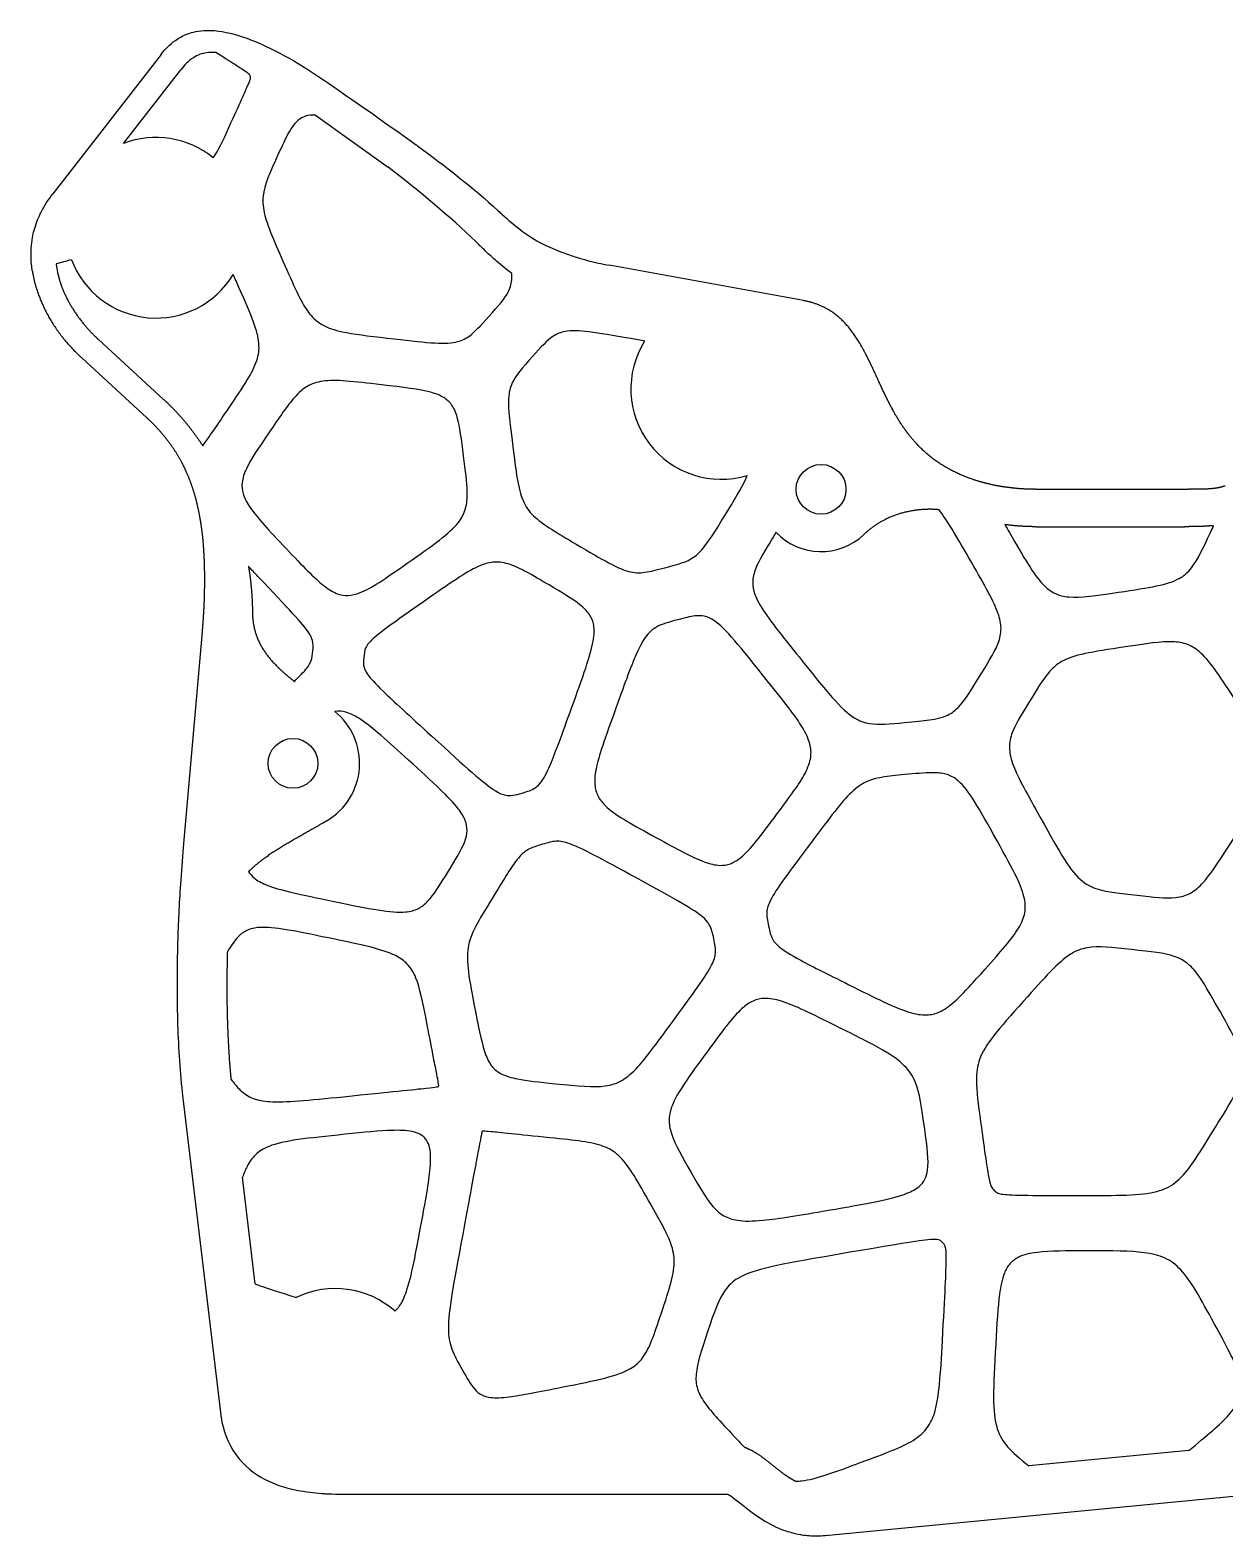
# Model space of a CAD drawing. Header units: millimetres. Extents: x -115 to 32, y -70 to 51.
# Drawn here: x -115.1 to -19.2, y -70 to 50.9 of the extents above; entities that cross this region are included whole.
import ezdxf

# ---------------------------------------------------------------- set-up
doc = ezdxf.new("R2010")
doc.units = ezdxf.units.MM
doc.layers.get('0').update_dxf_attribs({"linetype": 'CONTINUOUS'})

msp = doc.modelspace()

# ---------------------------------------------------------------- linework, layer by layer
for p, q in [((-104.59, 48.91), (-113.27, 37.73)), ((-107.62, 41.76), (-103.01, 47.69)), ((-92.19, 44.05), (-86.36, 39.86)), ((-114.93, 31.54), (-114.93, 31.56)), ((-53.01, 29.15), (-68.62, 31.99)), ((-104.41, 21.24), (-109.61, 26.02)), ((-110.96, 24.55), (-105.76, 19.77)), ((-22.4, 14), (-34.36, 14)), ((-34.36, 11), (-22.4, 11)), ((-101.32, 2.26), (-102.81, -14.75)), ((-102.79, -35.33), (-99.79, -60.33)), ((-97.03, -49.79), (-98.05, -41.23)), ((-22.08, -63.16), (-34.91, -64.39)), ((-51.27, -69.98), (-14.76, -66.48)), ((-90.07, -66.67), (-59.11, -66.67))]:
    msp.add_line(p, q)
for centre in [(-51.6, 14), (-94, -8)]:
    msp.add_circle(centre, 2)
for centre, radius, start, end in [((-105, 35), 7.25, 50.6689, 111.1426), ((-105, 35), 7.25, 200.7715, 328.8089), ((-59.62, 22.06), 7.25, 147.9484, 286.7903), ((-51.6, 14), 5, 223.7412, 313.464), ((-94, -8), 5.35, -59.4772, 51.2215), ((-90.61, -57.41), 7.25, 48.5178, 115.63)]:
    msp.add_arc(centre, radius, start, end)
for points, degree, knots in [([(-102, 50.7), (-101.44, 50.84), (-100.87, 50.87), (-99.49, 50.76), (-98.62, 50.54), (-95.72, 49.49), (-93.54, 48.23), (-91.93, 47.13)], 3, [0, 0, 0, 0, 0.1724139, 0.1724139, 0.4165655, 0.4165655, 0.9531404, 0.9531404, 0.9531404, 0.9531404]), ([(-104.59, 48.91), (-104.26, 49.34), (-103.89, 49.73), (-103.16, 50.24), (-102.87, 50.4), (-102.55, 50.53)], 3, [0, 0, 0, 0, 0.1615538, 0.1615538, 0.2652934, 0.2652934, 0.2652934, 0.2652934]), ([(-102, 48.65), (-102.2, 48.52), (-102.38, 48.38), (-102.72, 48.05), (-102.87, 47.87), (-103.01, 47.69)], 3, [0, 0, 0, 0, 0.070191, 0.070191, 0.1404002, 0.1404002, 0.1404002, 0.1404002]), ([(-100.2, 49.07), (-100.45, 49.09), (-100.7, 49.09), (-101.13, 49.02), (-101.32, 48.98), (-101.67, 48.84), (-101.84, 48.75), (-102, 48.65)], 3, [1.0740013, 1.0740013, 1.0740013, 1.0740013, 1.1897237, 1.1897237, 1.2779348, 1.2779348, 1.3659141, 1.3659141, 1.3659141, 1.3659141]), ([(-97.43, 47.16), (-97.43, 47.19), (-97.44, 47.22), (-97.48, 47.28), (-97.51, 47.32), (-97.72, 47.48), (-98.03, 47.7), (-99.07, 48.36), (-99.61, 48.7), (-100.2, 49.07)], 3, [0, 0, 0, 0, 0.00932431, 0.00932431, 0.01685216, 0.01685216, 0.03711357, 0.03711357, 0.0480001, 0.0480001, 0.0480001, 0.0480001]), ([(-99.14, 43.06), (-98.26, 45), (-97.82, 45.97), (-97.49, 46.74), (-97.44, 46.88), (-97.41, 47.02), (-97.41, 47.05), (-97.41, 47.11), (-97.42, 47.14), (-97.43, 47.16)], 3, [0, 0, 0, 0, 0.639608, 0.639608, 0.959606, 0.959606, 1.119691, 1.119691, 1.279795, 1.279795, 1.279795, 1.279795]), ([(-91.93, 47.13), (-90.06, 45.85), (-86.57, 43.45), (-84.08, 41.63), (-84.04, 41.61), (-84.01, 41.58)], 3, [0, 0, 0, 0, 0.6809479, 0.6809479, 0.6904835, 0.6904835, 0.6904835, 0.6904835]), ([(-92.19, 44.05), (-92.51, 44.06), (-92.77, 44.03), (-93.23, 43.88), (-93.42, 43.77), (-93.8, 43.46), (-93.97, 43.24), (-94.46, 42.49), (-94.76, 41.83), (-95.15, 40.98)], 3, [1.090477, 1.090477, 1.090477, 1.090477, 1.369153, 1.369153, 1.634201, 1.634201, 1.930049, 1.930049, 2.492551, 2.492551, 2.492551, 2.492551]), ([(-95.15, 40.98), (-95.87, 39.39), (-96.3, 38.45), (-96.45, 37.05), (-96.4, 36.56), (-96.01, 35.04), (-95.48, 33.85), (-94.65, 31.97)], 3, [0, 0, 0, 0, 0.525015, 0.525015, 0.810474, 0.810474, 1.278991, 1.278991, 1.278991, 1.278991]), ([(-76.42, 31.33), (-76.83, 31.62), (-77.22, 31.94), (-77.95, 32.58), (-78.25, 32.85), (-78.67, 33.25), (-78.8, 33.38), (-78.98, 33.55), (-79.12, 33.7), (-81.4, 35.9), (-83.74, 37.83), (-86.36, 39.86)], 3, [0.8012267, 0.8012267, 0.8012267, 0.8012267, 1.0380105, 1.0380105, 1.1976474, 1.1976474, 1.2755894, 1.2755894, 1.2973826, 1.2973826, 1.5126054, 1.5126054, 1.5126054, 1.5126054]), ([(-114.36, 35.95), (-114.32, 36.06), (-114.27, 36.16), (-113.95, 36.79), (-113.63, 37.27), (-113.27, 37.73)], 3, [0.3550521, 0.3550521, 0.3550521, 0.3550521, 0.3795625, 0.3795625, 0.5020165, 0.5020165, 0.5020165, 0.5020165]), ([(-114.93, 31.56), (-115.06, 32.41), (-115.11, 33.47), (-114.71, 35.09), (-114.56, 35.53), (-114.36, 35.95)], 3, [0.0028633, 0.0028633, 0.0028633, 0.0028633, 0.2566818, 0.2566818, 0.3550521, 0.3550521, 0.3550521, 0.3550521]), ([(-77.23, 36.09), (-76.77, 35.68), (-76.16, 35.16), (-74.91, 34.22), (-74.34, 33.87), (-73.74, 33.6)], 3, [0.036248, 0.036248, 0.036248, 0.036248, 0.1961436, 0.1961436, 0.368509, 0.368509, 0.368509, 0.368509]), ([(-72.24, 32.98), (-71.91, 32.86), (-71.57, 32.74), (-70.37, 32.36), (-69.51, 32.15), (-68.62, 31.99)], 3, [0.1624543, 0.1624543, 0.1624543, 0.1624543, 0.2697807, 0.2697807, 0.5394856, 0.5394856, 0.5394856, 0.5394856]), ([(-114.93, 31.54), (-114.86, 31.12), (-114.66, 30.16), (-114.14, 28.67), (-113.37, 27.24), (-112.33, 25.9), (-111.44, 24.99), (-110.96, 24.55)], 5, [0.4489839, 0.4489839, 0.4489839, 0.4489839, 0.4489839, 0.4489839, 0.6, 0.8, 1, 1, 1, 1, 1, 1]), ([(-94.65, 31.97), (-93.82, 30.08), (-93.29, 28.89), (-92.35, 27.7), (-92, 27.41), (-91.17, 26.95), (-90.68, 26.79), (-89.16, 26.46), (-88, 26.32), (-86.43, 26.14)], 3, [0, 0, 0, 0, 0.61847, 0.61847, 0.929936, 0.929936, 1.236091, 1.236091, 1.679623, 1.679623, 1.679623, 1.679623]), ([(-112.84, 31.15), (-112.78, 30.9), (-112.58, 30.23), (-112.13, 29.14), (-111.5, 28.09), (-110.71, 27.1), (-109.99, 26.37), (-109.61, 26.02)], 5, [-0.5136637, -0.5136637, -0.5136637, -0.5136637, -0.5136637, -0.5136637, -0.4, -0.2, 0, 0, 0, 0, 0, 0]), ([(-78.27, 27.88), (-77.48, 28.76), (-76.98, 29.32), (-76.53, 30.23), (-76.45, 30.57), (-76.42, 31.09), (-76.42, 31.2), (-76.42, 31.33)], 3, [0, 0, 0, 0, 0.355127, 0.355127, 0.5626958, 0.5626958, 0.6192106, 0.6192106, 0.6192106, 0.6192106]), ([(-99.15, 20.52), (-97.96, 22.29), (-97.23, 23.37), (-96.76, 24.8), (-96.7, 25.24), (-96.78, 26.23), (-96.93, 26.77), (-97.43, 28.16), (-97.83, 29.06), (-98.34, 30.21)], 3, [0, 0, 0, 0, 0.640343, 0.640343, 0.949415, 0.949415, 1.264479, 1.264479, 1.625005, 1.625005, 1.625005, 1.625005]), ([(-47.75, 24.34), (-47.97, 24.79), (-48.44, 25.7), (-49.23, 27), (-50.2, 28.06), (-51.45, 28.76), (-52.47, 29.05), (-53.01, 29.15)], 5, [-0.2913407, -0.2913407, -0.2913407, -0.2913407, -0.2913407, -0.2913407, -0.2, -0.1, 0, 0, 0, 0, 0, 0]), ([(-86.43, 26.14), (-83.44, 25.79), (-81.95, 25.61), (-80.53, 25.91), (-80.2, 26.06), (-79.4, 26.62), (-78.94, 27.14), (-78.27, 27.88)], 3, [0, 0, 0, 0, 0.900557, 0.900557, 1.256733, 1.256733, 1.800521, 1.800521, 1.800521, 1.800521]), ([(-66.89, 26.1), (-69.74, 26.6), (-71.16, 26.85), (-72.51, 26.61), (-72.81, 26.48), (-73.61, 25.96), (-74.08, 25.43), (-74.77, 24.66)], 3, [0, 0, 0, 0, 0.86781, 0.86781, 1.187164, 1.187164, 1.735188, 1.735188, 1.735188, 1.735188]), ([(-74.77, 24.66), (-75.6, 23.74), (-76.11, 23.17), (-76.57, 22.17), (-76.66, 21.79), (-76.74, 20.43), (-76.58, 19.23), (-76.32, 17.21)], 3, [0, 0, 0, 0, 0.3708064, 0.3708064, 0.5879072, 0.5879072, 0.9843302, 0.9843302, 0.9843302, 0.9843302]), ([(-44.75, 18.66), (-44.84, 18.77), (-45.23, 19.31), (-45.87, 20.34), (-46.45, 21.51), (-46.99, 22.72), (-47.47, 23.77), (-47.73, 24.3), (-47.75, 24.34)], 5, [-0.5270726, -0.5270726, -0.5270726, -0.5270726, -0.5270726, -0.5270726, -0.5, -0.4, -0.3, -0.2913407, -0.2913407, -0.2913407, -0.2913407, -0.2913407, -0.2913407]), ([(-86.9, 22.4), (-89.17, 22.66), (-90.58, 22.83), (-92.09, 22.61), (-92.49, 22.48), (-93.22, 22.05), (-93.54, 21.76), (-94.46, 20.73), (-95.08, 19.81), (-95.94, 18.54)], 3, [0, 0, 0, 0, 0.685412, 0.685412, 0.99988, 0.99988, 1.294833, 1.294833, 1.794158, 1.794158, 1.794158, 1.794158]), ([(-80.3, 16.69), (-80.47, 18.04), (-80.6, 19.03), (-80.93, 20.18), (-81.07, 20.52), (-81.44, 21.03), (-81.65, 21.22), (-82.18, 21.54), (-82.52, 21.68), (-83.84, 22.03), (-85.1, 22.18), (-86.9, 22.4)], 3, [0, 0, 0, 0, 0.41021, 0.41021, 0.641707, 0.641707, 0.845757, 0.845757, 1.072586, 1.072586, 1.552396, 1.552396, 1.552396, 1.552396]), ([(-104.41, 21.24), (-103.76, 20.65), (-103.07, 19.94), (-102.44, 19.19), (-101.85, 18.41), (-101.32, 17.61), (-101.25, 17.5)], 5, [0, 0, 0, 0, 0, 0, 0.2, 0.2294064, 0.2294064, 0.2294064, 0.2294064, 0.2294064, 0.2294064]), ([(-105.76, 19.77), (-105.13, 19.19), (-104.45, 18.47), (-103.86, 17.72), (-103.36, 16.95), (-102.94, 16.16), (-102.86, 16.01)], 5, [0, 0, 0, 0, 0, 0, 0.2, 0.2450399, 0.2450399, 0.2450399, 0.2450399, 0.2450399, 0.2450399]), ([(-95.94, 18.54), (-96.76, 17.33), (-97.36, 16.44), (-97.92, 15.28), (-98.04, 14.91), (-98.12, 14.24), (-98.09, 13.95), (-97.91, 13.34), (-97.75, 13.01), (-96.95, 11.79), (-95.97, 10.75), (-94.52, 9.21)], 3, [0, 0, 0, 0, 0.437939, 0.437939, 0.686763, 0.686763, 0.899854, 0.899854, 1.127883, 1.127883, 1.673406, 1.673406, 1.673406, 1.673406]), ([(-38.6, 14.55), (-38.73, 14.58), (-39.34, 14.76), (-40.41, 15.13), (-41.77, 15.77), (-42.99, 16.65), (-43.97, 17.65), (-44.53, 18.35), (-44.75, 18.66)], 5, [-0.8272273, -0.8272273, -0.8272273, -0.8272273, -0.8272273, -0.8272273, -0.8, -0.7, -0.6, -0.5270726, -0.5270726, -0.5270726, -0.5270726, -0.5270726, -0.5270726]), ([(-76.32, 17.21), (-76.05, 15.06), (-75.89, 13.83), (-75.23, 12.47), (-74.94, 12.1), (-73.85, 11.13), (-72.84, 10.53), (-71.26, 9.6)], 3, [0, 0, 0, 0, 0.651887, 0.651887, 0.975244, 0.975244, 1.517043, 1.517043, 1.517043, 1.517043]), ([(-102.86, 16.01), (-102.61, 15.51), (-102.21, 14.62), (-101.91, 13.7), (-101.67, 12.76), (-101.5, 11.81), (-101.43, 11.39)], 5, [0.2450399, 0.2450399, 0.2450399, 0.2450399, 0.2450399, 0.2450399, 0.4, 0.5168525, 0.5168525, 0.5168525, 0.5168525, 0.5168525, 0.5168525]), ([(-84.83, 8.06), (-82.68, 9.57), (-81.43, 10.45), (-80.45, 11.68), (-80.26, 12.05), (-80.04, 12.85), (-80, 13.29), (-80.02, 14.56), (-80.14, 15.48), (-80.3, 16.69)], 3, [0, 0, 0, 0, 0.787233, 0.787233, 1.115722, 1.115722, 1.434768, 1.434768, 1.890159, 1.890159, 1.890159, 1.890159]), ([(-34.36, 14), (-34.85, 14), (-35.7, 14.03), (-36.55, 14.12), (-37.41, 14.25), (-38.25, 14.45), (-38.6, 14.55)], 5, [-1, -1, -1, -1, -1, -1, -0.9, -0.8272273, -0.8272273, -0.8272273, -0.8272273, -0.8272273, -0.8272273]), ([(-19.18, 14.27), (-19.28, 14.23), (-19.6, 14.13), (-20.17, 14.03), (-20.81, 14), (-21.51, 14), (-22.1, 14), (-22.4, 14)], 5, [0.7478192, 0.7478192, 0.7478192, 0.7478192, 0.7478192, 0.7478192, 0.8, 0.9, 1, 1, 1, 1, 1, 1]), ([(-64.15, 7.7), (-63.04, 7.99), (-62.39, 8.17), (-61.52, 8.76), (-61.24, 9.04), (-60.45, 10.06), (-59.91, 10.95), (-59.07, 12.32)], 3, [0, 0, 0, 0, 0.3436806, 0.3436806, 0.5419118, 0.5419118, 0.8340142, 0.8340142, 0.8340142, 0.8340142]), ([(-42.13, 12.36), (-42.43, 12.39), (-43.07, 12.42), (-44.03, 12.36), (-45.3, 12.12), (-46.5, 11.63), (-47.36, 11.08), (-47.9, 10.62), (-48.16, 10.38)], 5, [-0.7790496, -0.7790496, -0.7790496, -0.7790496, -0.7790496, -0.7790496, -0.6, -0.4, -0.2, 0, 0, 0, 0, 0, 0]), ([(-101.43, 11.39), (-101.38, 11.1), (-101.24, 10.09), (-101.13, 8.73), (-101.09, 7.34), (-101.11, 5.92), (-101.15, 4.79), (-101.17, 4.44)], 5, [0.5168525, 0.5168525, 0.5168525, 0.5168525, 0.5168525, 0.5168525, 0.6, 0.8, 0.8901465, 0.8901465, 0.8901465, 0.8901465, 0.8901465, 0.8901465]), ([(-20.08, 11.08), (-20.26, 11.07), (-20.74, 11.03), (-21.22, 11.01), (-21.68, 11.01), (-22.13, 11), (-22.4, 11)], 5, [0.8382641, 0.8382641, 0.8382641, 0.8382641, 0.8382641, 0.8382641, 0.9, 1, 1, 1, 1, 1, 1]), ([(-55.5, 10.08), (-56.11, 9.08), (-56.57, 8.33), (-56.99, 7.27), (-57.08, 6.91), (-57.09, 6.22), (-57.03, 5.9), (-56.74, 5.11), (-56.46, 4.61), (-55.44, 3.13), (-54.57, 2.03), (-53.37, 0.54)], 3, [0, 0, 0, 0, 0.354263, 0.354263, 0.573359, 0.573359, 0.763521, 0.763521, 1.015625, 1.015625, 1.384348, 1.384348, 1.384348, 1.384348]), ([(-36.48, 10.53), (-35.3, 8.49), (-34.55, 7.19), (-33.48, 6.05), (-33.15, 5.8), (-32.46, 5.48), (-32.11, 5.4), (-30.77, 5.27), (-29.55, 5.46), (-27.71, 5.74)], 3, [0, 0, 0, 0, 0.706654, 0.706654, 1.022844, 1.022844, 1.303168, 1.303168, 1.962129, 1.962129, 1.962129, 1.962129]), ([(-27.71, 5.74), (-25.14, 6.13), (-23.77, 6.33), (-22.45, 7.06), (-22.14, 7.33), (-21.38, 8.31), (-20.96, 9.19), (-20.34, 10.53)], 3, [0, 0, 0, 0, 0.778407, 0.778407, 1.114391, 1.114391, 1.698673, 1.698673, 1.698673, 1.698673]), ([(-94.52, 9.21), (-93.23, 7.86), (-92.31, 6.89), (-91.14, 5.96), (-90.79, 5.75), (-90.16, 5.52), (-89.87, 5.47), (-89.28, 5.5), (-88.97, 5.57), (-87.71, 6.05), (-86.56, 6.85), (-84.83, 8.06)], 3, [0, 0, 0, 0, 0.560304, 0.560304, 0.845302, 0.845302, 1.074803, 1.074803, 1.301961, 1.301961, 1.958084, 1.958084, 1.958084, 1.958084]), ([(-71.26, 9.6), (-69.05, 8.3), (-67.94, 7.65), (-66.6, 7.29), (-66.21, 7.27), (-65.3, 7.4), (-64.81, 7.53), (-64.15, 7.7)], 3, [0, 0, 0, 0, 0.770019, 0.770019, 1.160911, 1.160911, 1.531216, 1.531216, 1.531216, 1.531216]), ([(-38.7, -0.74), (-38.04, 0.34), (-37.57, 1.1), (-37.19, 2.19), (-37.13, 2.57), (-37.18, 3.36), (-37.28, 3.76), (-37.84, 5.22), (-38.58, 6.51), (-39.74, 8.51)], 3, [0, 0, 0, 0, 0.381668, 0.381668, 0.608198, 0.608198, 0.819929, 0.819929, 1.270721, 1.270721, 1.270721, 1.270721]), ([(-97.57, 7.82), (-97.52, 7.49), (-97.41, 6.77), (-97.33, 6.03), (-97.28, 5.3), (-97.26, 4.56), (-97.25, 4.15)], 5, [0.7224715, 0.7224715, 0.7224715, 0.7224715, 0.7224715, 0.7224715, 0.8, 0.8953787, 0.8953787, 0.8953787, 0.8953787, 0.8953787, 0.8953787]), ([(-73.44, 6.32), (-74.81, 7.13), (-75.76, 7.69), (-77.01, 8.11), (-77.41, 8.18), (-78.18, 8.14), (-78.55, 8.04), (-79.93, 7.48), (-81.14, 6.63), (-83.04, 5.31)], 3, [0, 0, 0, 0, 0.478373, 0.478373, 0.739505, 0.739505, 0.969516, 0.969516, 1.527099, 1.527099, 1.527099, 1.527099]), ([(-92.4, 1.02), (-92.38, 1.36), (-92.36, 1.6), (-92.49, 2.05), (-92.58, 2.25), (-93.23, 3.22), (-94.35, 4.4), (-96.81, 7.01)], 3, [0, 0, 0, 0, 0.1012425, 0.1012425, 0.1663382, 0.1663382, 0.3665029, 0.3665029, 0.3665029, 0.3665029]), ([(-71.46, -3.08), (-70.59, -0.65), (-70.02, 0.91), (-69.8, 2.48), (-69.8, 2.86), (-69.94, 3.48), (-70.05, 3.74), (-70.4, 4.24), (-70.65, 4.49), (-71.54, 5.2), (-72.36, 5.68), (-73.44, 6.32)], 3, [0, 0, 0, 0, 0.775833, 0.775833, 1.085593, 1.085593, 1.353568, 1.353568, 1.641194, 1.641194, 2.173218, 2.173218, 2.173218, 2.173218]), ([(-83.04, 5.31), (-85.63, 3.5), (-86.92, 2.59), (-87.88, 1.71), (-88.05, 1.5), (-88.27, 1.04), (-88.29, 0.8), (-88.32, 0.47)], 3, [0, 0, 0, 0, 0.947363, 0.947363, 1.3799, 1.3799, 1.894749, 1.894749, 1.894749, 1.894749]), ([(-97.25, 4.15), (-97.25, 3.67), (-97.16, 2.77), (-96.78, 1.57), (-96.05, 0.5), (-95.09, -0.43), (-94.38, -1.03), (-93.97, -1.36), (-93.89, -1.42)], 5, [-1, -1, -1, -1, -1, -1, -0.8, -0.6, -0.4, -0.3539035, -0.3539035, -0.3539035, -0.3539035, -0.3539035, -0.3539035]), ([(-55.89, -1.4), (-58.14, 1.42), (-59.27, 2.83), (-60.45, 3.64), (-60.71, 3.75), (-61.21, 3.86), (-61.46, 3.86), (-62.11, 3.79), (-62.54, 3.67), (-63.09, 3.53)], 3, [0, 0, 0, 0, 1.082543, 1.082543, 1.420917, 1.420917, 1.727415, 1.727415, 2.171583, 2.171583, 2.171583, 2.171583]), ([(-63.09, 3.53), (-63.83, 3.33), (-64.37, 3.19), (-65.11, 2.78), (-65.37, 2.56), (-65.9, 1.88), (-66.16, 1.39), (-66.9, -0.29), (-67.43, -1.78), (-68.22, -3.97)], 3, [0, 0, 0, 0, 0.2315967, 0.2315967, 0.3876794, 0.3876794, 0.5717978, 0.5717978, 0.8635163, 0.8635163, 0.8635163, 0.8635163]), ([(-27.18, 1.35), (-29.94, 0.93), (-31.32, 0.73), (-32.7, -0.07), (-33.04, -0.37), (-33.83, -1.33), (-34.28, -2.07), (-34.92, -3.11)], 3, [0, 0, 0, 0, 0.837534, 0.837534, 1.197177, 1.197177, 1.679822, 1.679822, 1.679822, 1.679822]), ([(-18.25, -3.04), (-19.51, -1.11), (-20.3, 0.11), (-21.43, 1.16), (-21.79, 1.39), (-22.54, 1.68), (-22.93, 1.74), (-24.29, 1.79), (-25.47, 1.61), (-27.18, 1.35)], 3, [0, 0, 0, 0, 0.691569, 0.691569, 1.004844, 1.004844, 1.28978, 1.28978, 1.875484, 1.875484, 1.875484, 1.875484]), ([(-93.89, -1.42), (-93.53, -1.07), (-93.26, -0.79), (-92.77, -0.23), (-92.62, 0.02), (-92.45, 0.49), (-92.43, 0.72), (-92.4, 1.02)], 3, [0.604504, 0.604504, 0.604504, 0.604504, 0.923854, 0.923854, 1.385804, 1.385804, 1.84778, 1.84778, 1.84778, 1.84778]), ([(-88.32, 0.47), (-88.34, 0.17), (-88.36, -0.06), (-88.24, -0.47), (-88.16, -0.63), (-87.79, -1.16), (-87.41, -1.58), (-85.94, -3), (-84.7, -4.13), (-82.85, -5.82)], 3, [0, 0, 0, 0, 0.0916432, 0.0916432, 0.1484124, 0.1484124, 0.2441696, 0.2441696, 0.3657845, 0.3657845, 0.3657845, 0.3657845]), ([(-53.37, 0.54), (-51.12, -2.27), (-49.99, -3.68), (-48.53, -4.59), (-48.13, -4.73), (-46.97, -4.92), (-46.12, -4.84), (-44.89, -4.73)], 3, [0, 0, 0, 0, 1.082542, 1.082542, 1.49458, 1.49458, 2.164345, 2.164345, 2.164345, 2.164345]), ([(-44.89, -4.73), (-43.25, -4.58), (-42.29, -4.49), (-41.2, -4.03), (-40.9, -3.82), (-40.06, -2.96), (-39.54, -2.11), (-38.7, -0.74)], 3, [0, 0, 0, 0, 0.492496, 0.492496, 0.745513, 0.745513, 1.198009, 1.198009, 1.198009, 1.198009]), ([(-55.17, -12.11), (-54.11, -10.69), (-53.34, -9.66), (-52.64, -8.33), (-52.49, -7.91), (-52.38, -7.13), (-52.41, -6.78), (-52.61, -6.03), (-52.8, -5.61), (-53.66, -4.18), (-54.58, -3.02), (-55.89, -1.4)], 3, [0, 0, 0, 0, 0.531209, 0.531209, 0.823644, 0.823644, 1.081343, 1.081343, 1.373427, 1.373427, 1.952128, 1.952128, 1.952128, 1.952128]), ([(-75.6, -10.38), (-75.16, -10.25), (-74.84, -10.15), (-74.37, -9.84), (-74.2, -9.67), (-73.78, -9.08), (-73.54, -8.59), (-72.83, -6.87), (-72.28, -5.36), (-71.46, -3.08)], 3, [0, 0, 0, 0, 0.1367543, 0.1367543, 0.2270821, 0.2270821, 0.3553599, 0.3553599, 0.5448644, 0.5448644, 0.5448644, 0.5448644]), ([(-34.92, -3.11), (-35.59, -4.21), (-36.06, -4.97), (-36.44, -6.08), (-36.5, -6.46), (-36.44, -7.27), (-36.34, -7.69), (-35.77, -9.18), (-35.05, -10.46), (-33.96, -12.42)], 3, [0, 0, 0, 0, 0.38746, 0.38746, 0.617215, 0.617215, 0.835511, 0.835511, 1.271338, 1.271338, 1.271338, 1.271338]), ([(-84.72, -7.74), (-86.43, -6.19), (-87.61, -5.11), (-88.99, -4.19), (-89.38, -4), (-90.03, -3.82), (-90.31, -3.79), (-90.62, -3.83), (-90.63, -3.83), (-90.65, -3.83)], 3, [0, 0, 0, 0, 0.690991, 0.690991, 1.005736, 1.005736, 1.252273, 1.252273, 1.26499, 1.26499, 1.26499, 1.26499]), ([(-68.22, -3.97), (-68.94, -5.97), (-69.45, -7.38), (-69.77, -8.99), (-69.8, -9.44), (-69.7, -10.16), (-69.61, -10.45), (-69.28, -11.02), (-69.05, -11.28), (-67.98, -12.24), (-66.7, -12.94), (-64.81, -13.98)], 3, [0, 0, 0, 0, 0.636107, 0.636107, 0.950651, 0.950651, 1.205661, 1.205661, 1.461593, 1.461593, 2.163655, 2.163655, 2.163655, 2.163655]), ([(-82.85, -5.82), (-80.07, -8.35), (-78.68, -9.62), (-77.43, -10.4), (-77.17, -10.51), (-76.72, -10.6), (-76.53, -10.6), (-76.11, -10.53), (-75.88, -10.46), (-75.6, -10.38)], 3, [0, 0, 0, 0, 1.129209, 1.129209, 1.546237, 1.546237, 1.879943, 1.879943, 2.247084, 2.247084, 2.247084, 2.247084]), ([(-81.52, -16.65), (-80.93, -15.69), (-80.48, -14.97), (-80.1, -14), (-80.03, -13.69), (-80.02, -13.11), (-80.07, -12.85), (-80.28, -12.3), (-80.47, -11.99), (-81.46, -10.71), (-82.73, -9.55), (-84.72, -7.74)], 3, [0, 0, 0, 0, 0.338332, 0.338332, 0.525992, 0.525992, 0.694632, 0.694632, 0.893492, 0.893492, 1.420693, 1.420693, 1.420693, 1.420693]), ([(-44.61, -8.88), (-46.12, -9.02), (-47.06, -9.1), (-48.31, -9.63), (-48.72, -9.91), (-49.96, -11.09), (-50.87, -12.31), (-52.37, -14.32)], 3, [0, 0, 0, 0, 0.455345, 0.455345, 0.72146, 0.72146, 1.196269, 1.196269, 1.196269, 1.196269]), ([(-37.47, -14.21), (-38.96, -11.54), (-39.75, -10.12), (-40.86, -9.17), (-41.14, -9.01), (-41.77, -8.8), (-42.11, -8.76), (-43.07, -8.74), (-43.75, -8.8), (-44.61, -8.88)], 3, [0, 0, 0, 0, 0.91691, 0.91691, 1.224169, 1.224169, 1.526045, 1.526045, 1.948718, 1.948718, 1.948718, 1.948718]), ([(-91.28, -12.61), (-91.67, -12.84), (-92.47, -13.3), (-93.7, -13.99), (-95.06, -14.76), (-96.33, -15.6), (-97.11, -16.25), (-97.5, -16.63), (-97.57, -16.7)], 5, [0, 0, 0, 0, 0, 0, 0.2, 0.4, 0.6, 0.644849, 0.644849, 0.644849, 0.644849, 0.644849, 0.644849]), ([(-64.81, -13.98), (-63.14, -14.89), (-61.94, -15.55), (-60.52, -16.07), (-60.11, -16.17), (-59.44, -16.2), (-59.16, -16.16), (-58.6, -15.95), (-58.33, -15.79), (-57.28, -14.94), (-56.44, -13.81), (-55.17, -12.11)], 3, [0, 0, 0, 0, 0.572995, 0.572995, 0.861911, 0.861911, 1.093528, 1.093528, 1.320831, 1.320831, 1.986708, 1.986708, 1.986708, 1.986708]), ([(-33.96, -12.42), (-32.38, -15.26), (-31.59, -16.68), (-30.24, -17.76), (-29.84, -17.96), (-28.59, -18.34), (-27.62, -18.44), (-26.23, -18.59)], 3, [0, 0, 0, 0, 0.976628, 0.976628, 1.358566, 1.358566, 1.954624, 1.954624, 1.954624, 1.954624]), ([(-73.97, -14.5), (-74.6, -14.69), (-74.99, -14.81), (-75.6, -15.25), (-75.83, -15.49), (-76.54, -16.44), (-77.1, -17.36), (-78.01, -18.85)], 3, [0, 0, 0, 0, 0.1968974, 0.1968974, 0.3230592, 0.3230592, 0.5279938, 0.5279938, 0.5279938, 0.5279938]), ([(-66.42, -17.2), (-69.35, -15.6), (-70.82, -14.8), (-72.22, -14.3), (-72.55, -14.24), (-73.21, -14.27), (-73.54, -14.37), (-73.97, -14.5)], 3, [0, 0, 0, 0, 1.001884, 1.001884, 1.488887, 1.488887, 2.004013, 2.004013, 2.004013, 2.004013]), ([(-52.37, -14.32), (-54.27, -16.86), (-55.22, -18.13), (-55.84, -19.35), (-55.93, -19.65), (-55.98, -20.28), (-55.91, -20.61), (-55.81, -21.07)], 3, [0, 0, 0, 0, 0.950371, 0.950371, 1.37772, 1.37772, 1.900863, 1.900863, 1.900863, 1.900863]), ([(-38.43, -24.53), (-37.15, -23.08), (-36.26, -22.09), (-35.48, -20.79), (-35.32, -20.39), (-35.18, -19.62), (-35.19, -19.27), (-35.37, -18.37), (-35.58, -17.82), (-36.27, -16.37), (-36.8, -15.42), (-37.47, -14.21)], 3, [0, 0, 0, 0, 0.579894, 0.579894, 0.878994, 0.878994, 1.137181, 1.137181, 1.471721, 1.471721, 1.873654, 1.873654, 1.873654, 1.873654]), ([(-26.23, -18.59), (-24.87, -18.74), (-23.91, -18.84), (-22.7, -18.73), (-22.33, -18.62), (-21.66, -18.27), (-21.36, -18.03), (-20.32, -16.94), (-19.52, -15.68), (-18.26, -13.68)], 3, [0, 0, 0, 0, 0.413291, 0.413291, 0.651023, 0.651023, 0.864824, 0.864824, 1.369182, 1.369182, 1.369182, 1.369182]), ([(-97.57, -16.7), (-97.44, -16.88), (-97.3, -17.05), (-96.87, -17.41), (-96.55, -17.59), (-95.1, -18.18), (-93.46, -18.52), (-90.7, -19.09)], 3, [0.342816, 0.342816, 0.342816, 0.342816, 0.4537233, 0.4537233, 0.6141607, 0.6141607, 1.0218426, 1.0218426, 1.0218426, 1.0218426]), ([(-90.7, -19.09), (-87.78, -19.69), (-86.11, -20.03), (-84.57, -19.89), (-84.23, -19.8), (-83.65, -19.5), (-83.4, -19.3), (-82.66, -18.52), (-82.18, -17.74), (-81.52, -16.65)], 3, [0, 0, 0, 0, 0.893324, 0.893324, 1.210171, 1.210171, 1.499342, 1.499342, 2.100462, 2.100462, 2.100462, 2.100462]), ([(-60.21, -22.08), (-60.31, -21.61), (-60.39, -21.27), (-60.69, -20.75), (-60.86, -20.55), (-61.85, -19.71), (-63.31, -18.91), (-66.42, -17.2)], 3, [0, 0, 0, 0, 0.145482, 0.145482, 0.2399957, 0.2399957, 0.5110019, 0.5110019, 0.5110019, 0.5110019]), ([(-78.01, -18.85), (-79.17, -20.73), (-79.76, -21.7), (-80.03, -23.37), (-80.01, -23.97), (-79.81, -25.56), (-79.61, -26.57), (-79.35, -27.93)], 3, [0, 0, 0, 0, 0.662991, 0.662991, 1.002754, 1.002754, 1.356048, 1.356048, 1.356048, 1.356048]), ([(-91.14, -22.02), (-93.9, -21.45), (-95.54, -21.11), (-97.07, -21.2), (-97.4, -21.28), (-97.96, -21.54), (-98.19, -21.71), (-98.68, -22.21), (-98.94, -22.59), (-99.24, -23.1), (-99.26, -23.13), (-99.27, -23.16)], 3, [0, 0, 0, 0, 0.845307, 0.845307, 1.15143, 1.15143, 1.428834, 1.428834, 1.811097, 1.811097, 1.835078, 1.835078, 1.835078, 1.835078]), ([(-55.81, -21.07), (-55.72, -21.52), (-55.65, -21.84), (-55.36, -22.34), (-55.2, -22.52), (-54.61, -23.02), (-54.07, -23.36), (-52.28, -24.32), (-50.93, -24.99), (-49.01, -25.95)], 3, [0, 0, 0, 0, 0.1369188, 0.1369188, 0.2259798, 0.2259798, 0.3588531, 0.3588531, 0.5105237, 0.5105237, 0.5105237, 0.5105237]), ([(-103.26, -22.39), (-103.32, -24.45), (-103.33, -26.52), (-103.27, -28.62), (-103.22, -30.54), (-103.1, -32.48), (-102.89, -34.42)], 3, [0.3746995, 0.3746995, 0.3746995, 0.3746995, 0.6780127, 0.6780127, 0.6780127, 0.9565946, 0.9565946, 0.9565946, 0.9565946]), ([(-83.29, -28.66), (-83.59, -27.13), (-83.81, -26.04), (-84.31, -24.78), (-84.53, -24.42), (-85.08, -23.85), (-85.39, -23.63), (-86.82, -22.91), (-88.45, -22.58), (-91.14, -22.02)], 3, [0, 0, 0, 0, 0.469314, 0.469314, 0.73613, 0.73613, 0.971847, 0.971847, 1.616338, 1.616338, 1.616338, 1.616338]), ([(-63.72, -29.01), (-61.79, -26.38), (-60.82, -25.07), (-60.19, -23.81), (-60.1, -23.5), (-60.05, -22.87), (-60.12, -22.54), (-60.21, -22.08)], 3, [0, 0, 0, 0, 0.977791, 0.977791, 1.423557, 1.423557, 1.955798, 1.955798, 1.955798, 1.955798]), ([(-26.65, -22.95), (-28.29, -22.77), (-29.34, -22.66), (-30.7, -22.88), (-31.13, -23.05), (-32.08, -23.65), (-32.6, -24.12), (-33.79, -25.35), (-34.48, -26.12), (-35.34, -27.09)], 3, [0, 0, 0, 0, 0.49413, 0.49413, 0.775185, 0.775185, 1.097718, 1.097718, 1.404944, 1.404944, 1.404944, 1.404944]), ([(-19.54, -27.96), (-20.68, -25.94), (-21.31, -24.82), (-22.41, -23.86), (-22.79, -23.65), (-24.03, -23.23), (-25.07, -23.12), (-26.65, -22.95)], 3, [0, 0, 0, 0, 0.694611, 0.694611, 1.014925, 1.014925, 1.557178, 1.557178, 1.557178, 1.557178]), ([(-99.27, -23.16), (-99.29, -23.92), (-99.32, -25.47), (-99.32, -27.51), (-99.26, -29.55), (-99.14, -31.59), (-99.03, -32.86), (-98.98, -33.35)], 5, [0.4077404, 0.4077404, 0.4077404, 0.4077404, 0.4077404, 0.4077404, 0.6, 0.8, 0.923537, 0.923537, 0.923537, 0.923537, 0.923537, 0.923537]), ([(-49.01, -25.95), (-46.87, -27.01), (-45.44, -27.73), (-43.82, -28.17), (-43.38, -28.22), (-42.61, -28.16), (-42.28, -28.05), (-41.58, -27.69), (-41.19, -27.4), (-40.12, -26.42), (-39.39, -25.59), (-38.43, -24.53)], 3, [0, 0, 0, 0, 0.718679, 0.718679, 1.049114, 1.049114, 1.339874, 1.339874, 1.688171, 1.688171, 2.213649, 2.213649, 2.213649, 2.213649]), ([(-50.42, -29.07), (-52.36, -28.1), (-53.72, -27.43), (-55.28, -26.94), (-55.72, -26.86), (-56.45, -26.88), (-56.76, -26.95), (-57.36, -27.22), (-57.65, -27.42), (-58.71, -28.37), (-59.53, -29.49), (-60.72, -31.12)], 3, [0, 0, 0, 0, 0.650132, 0.650132, 0.966014, 0.966014, 1.225504, 1.225504, 1.486407, 1.486407, 2.138238, 2.138238, 2.138238, 2.138238]), ([(-35.34, -27.09), (-37.41, -29.4), (-38.44, -30.56), (-39.06, -32.3), (-39.13, -32.82), (-39.12, -34.3), (-38.98, -35.34), (-38.79, -36.79)], 3, [0, 0, 0, 0, 0.930513, 0.930513, 1.331243, 1.331243, 1.870846, 1.870846, 1.870846, 1.870846]), ([(-82.31, -33.94), (-82.31, -33.94), (-82.31, -33.93), (-82.3, -33.92), (-82.3, -33.92), (-82.3, -33.9), (-82.3, -33.88), (-82.31, -33.73), (-82.36, -33.44), (-82.66, -31.92), (-82.9, -30.68), (-83.29, -28.66)], 3, [0, 0, 0, 0, 0.00142001, 0.00142001, 0.0024448, 0.0024448, 0.00450403, 0.00450403, 0.01355702, 0.01355702, 0.02267765, 0.02267765, 0.02267765, 0.02267765]), ([(-79.35, -27.93), (-79.03, -29.54), (-78.81, -30.66), (-78.35, -31.85), (-78.17, -32.17), (-77.74, -32.64), (-77.5, -32.81), (-76.89, -33.11), (-76.48, -33.23), (-75.21, -33.48), (-74.23, -33.58), (-72.95, -33.72)], 3, [0, 0, 0, 0, 0.493016, 0.493016, 0.744347, 0.744347, 0.96758, 0.96758, 1.245709, 1.245709, 1.659291, 1.659291, 1.659291, 1.659291]), ([(-72.95, -33.72), (-71.09, -33.91), (-69.88, -34.03), (-68.41, -33.82), (-67.97, -33.68), (-67.15, -33.18), (-66.75, -32.84), (-65.63, -31.62), (-64.83, -30.53), (-63.72, -29.01)], 3, [0, 0, 0, 0, 0.559627, 0.559627, 0.859411, 0.859411, 1.150361, 1.150361, 1.618705, 1.618705, 1.618705, 1.618705]), ([(-20.16, -37.58), (-18.88, -35.52), (-18.12, -34.29), (-17.71, -32.81), (-17.67, -32.39), (-17.78, -31.54), (-17.92, -31.1), (-18.45, -29.89), (-18.92, -29.06), (-19.54, -27.96)], 3, [0, 0, 0, 0, 0.727582, 0.727582, 1.048366, 1.048366, 1.362265, 1.362265, 1.799314, 1.799314, 1.799314, 1.799314]), ([(-43.28, -37.35), (-43.52, -35.61), (-43.68, -34.46), (-44.25, -33.07), (-44.53, -32.66), (-45.33, -31.85), (-45.89, -31.46), (-47.57, -30.48), (-48.79, -29.88), (-50.42, -29.07)], 3, [0, 0, 0, 0, 0.527879, 0.527879, 0.832665, 0.832665, 1.162471, 1.162471, 1.562397, 1.562397, 1.562397, 1.562397]), ([(-60.72, -31.12), (-62.25, -33.2), (-63.17, -34.46), (-63.73, -35.92), (-63.81, -36.32), (-63.79, -37.09), (-63.71, -37.46), (-63.28, -38.65), (-62.76, -39.57), (-62.02, -40.85)], 3, [0, 0, 0, 0, 0.774605, 0.774605, 1.095693, 1.095693, 1.391499, 1.391499, 1.959422, 1.959422, 1.959422, 1.959422]), ([(-98.98, -33.35), (-98.72, -33.7), (-98.48, -33.99), (-97.92, -34.52), (-97.59, -34.75), (-96.82, -35.04), (-96.39, -35.12), (-94.62, -35.24), (-92.83, -35.05), (-89.94, -34.76)], 3, [0.174072, 0.174072, 0.174072, 0.174072, 0.346283, 0.346283, 0.559399, 0.559399, 0.757168, 0.757168, 1.213458, 1.213458, 1.213458, 1.213458]), ([(-89.94, -34.76), (-86.15, -34.37), (-84.25, -34.18), (-82.91, -34.03), (-82.61, -34), (-82.4, -33.97), (-82.36, -33.96), (-82.33, -33.95), (-82.33, -33.95), (-82.32, -33.95), (-82.32, -33.94), (-82.31, -33.94)], 3, [0, 0, 0, 0, 1.142763, 1.142763, 1.60944, 1.60944, 1.796802, 1.796802, 1.88557, 1.88557, 1.974759, 1.974759, 1.974759, 1.974759]), ([(-83.75, -45.23), (-83.37, -43.18), (-83.08, -41.63), (-82.92, -39.72), (-82.94, -39.14), (-83.14, -38.49), (-83.23, -38.3), (-83.47, -37.99), (-83.61, -37.88), (-83.96, -37.69), (-84.18, -37.61), (-84.9, -37.46), (-85.47, -37.45), (-87.03, -37.5), (-88.26, -37.62), (-89.8, -37.78)], 3, [0, 0, 0, 0, 0.627512, 0.627512, 1.047843, 1.047843, 1.238694, 1.238694, 1.402133, 1.402133, 1.600196, 1.600196, 1.973955, 1.973955, 2.582513, 2.582513, 2.582513, 2.582513]), ([(-51.03, -43.88), (-47.88, -43.34), (-45.9, -43), (-44.29, -42.35), (-43.97, -42.17), (-43.53, -41.8), (-43.38, -41.61), (-43.16, -41.17), (-43.09, -40.93), (-42.94, -39.88), (-43.08, -38.83), (-43.28, -37.35)], 3, [0, 0, 0, 0, 0.960346, 0.960346, 1.289514, 1.289514, 1.547905, 1.547905, 1.794167, 1.794167, 2.506308, 2.506308, 2.506308, 2.506308]), ([(-38.79, -36.79), (-38.44, -39.33), (-38.27, -40.6), (-38.06, -41.63), (-38, -41.83), (-37.87, -42.1), (-37.79, -42.18), (-37.69, -42.28)], 3, [0, 0, 0, 0, 0.768298, 0.768298, 1.152447, 1.152447, 1.536595, 1.536595, 1.536595, 1.536595]), ([(-89.8, -37.78), (-92.91, -38.1), (-94.74, -38.28), (-96.37, -38.93), (-96.72, -39.15), (-97.28, -39.69), (-97.5, -39.99), (-97.82, -40.62), (-97.94, -40.91), (-98.05, -41.23)], 3, [0, 0, 0, 0, 0.93619, 0.93619, 1.293541, 1.293541, 1.618209, 1.618209, 1.842441, 1.842441, 1.842441, 1.842441]), ([(-78.8, -37.55), (-78.8, -37.55), (-78.81, -37.56), (-78.81, -37.56), (-78.82, -37.57), (-78.84, -37.63), (-78.86, -37.73), (-79.01, -38.52), (-79.3, -40.05), (-79.56, -41.42), (-79.89, -43.2), (-80.37, -45.82)], 3, [0, 0, 0, 0, 0.00113195, 0.00113195, 0.00255559, 0.00255559, 0.00667499, 0.00667499, 0.01554225, 0.01554225, 0.08838048, 0.08838048, 0.08838048, 0.08838048]), ([(-73.38, -38.06), (-76.07, -37.78), (-77.41, -37.64), (-78.41, -37.55), (-78.59, -37.54), (-78.74, -37.53), (-78.76, -37.53), (-78.78, -37.54), (-78.79, -37.54), (-78.8, -37.54), (-78.8, -37.55), (-78.8, -37.55)], 3, [0, 0, 0, 0, 0.810661, 0.810661, 1.188627, 1.188627, 1.363767, 1.363767, 1.451783, 1.451783, 1.54014, 1.54014, 1.54014, 1.54014]), ([(-65.45, -43.09), (-66.49, -41.27), (-67.11, -40.19), (-68.2, -39.17), (-68.59, -38.93), (-70.02, -38.4), (-71.29, -38.27), (-73.38, -38.06)], 3, [0, 0, 0, 0, 0.628619, 0.628619, 0.946072, 0.946072, 1.547801, 1.547801, 1.547801, 1.547801]), ([(-30.3, -42.69), (-27.34, -42.69), (-25.64, -42.69), (-23.88, -42.13), (-23.43, -41.89), (-22.56, -41.14), (-22.14, -40.63), (-21.24, -39.33), (-20.76, -38.55), (-20.16, -37.58)], 3, [0, 0, 0, 0, 0.887444, 0.887444, 1.274261, 1.274261, 1.679888, 1.679888, 2.065257, 2.065257, 2.065257, 2.065257]), ([(-62.02, -40.85), (-61.38, -41.99), (-60.9, -42.83), (-60.09, -43.82), (-59.77, -44.11), (-59.09, -44.5), (-58.73, -44.62), (-57.77, -44.77), (-57.1, -44.76), (-54.99, -44.56), (-53.32, -44.27), (-51.03, -43.88)], 3, [0, 0, 0, 0, 0.3907, 0.3907, 0.636236, 0.636236, 0.849728, 0.849728, 1.134363, 1.134363, 1.560866, 1.560866, 1.560866, 1.560866]), ([(-37.69, -42.28), (-37.6, -42.37), (-37.53, -42.44), (-37.3, -42.54), (-37.17, -42.57), (-36.28, -42.69), (-34.64, -42.69), (-30.3, -42.69)], 3, [0, 0, 0, 0, 0.0379822, 0.0379822, 0.0687227, 0.0687227, 0.1981713, 0.1981713, 0.1981713, 0.1981713]), ([(-64.44, -52.19), (-63.73, -50.08), (-63.35, -48.93), (-63.41, -47.37), (-63.52, -46.89), (-64.07, -45.51), (-64.63, -44.53), (-65.45, -43.09)], 3, [0, 0, 0, 0, 0.667658, 0.667658, 0.991271, 0.991271, 1.460044, 1.460044, 1.460044, 1.460044]), ([(-85.81, -51.98), (-85.7, -51.88), (-85.6, -51.78), (-85.31, -51.39), (-85.14, -51.05), (-84.54, -49.48), (-84.22, -47.74), (-83.75, -45.23)], 3, [1.1521555, 1.1521555, 1.1521555, 1.1521555, 1.2485672, 1.2485672, 1.4731275, 1.4731275, 2.0827599, 2.0827599, 2.0827599, 2.0827599]), ([(-80.37, -45.82), (-81.14, -49.93), (-81.52, -51.99), (-81.52, -54.03), (-81.43, -54.54), (-81.05, -55.54), (-80.77, -56.04), (-80.4, -56.71)], 3, [0, 0, 0, 0, 1.255026, 1.255026, 1.882804, 1.882804, 2.510821, 2.510821, 2.510821, 2.510821]), ([(-41.86, -46.46), (-41.93, -46.39), (-41.98, -46.33), (-42.13, -46.26), (-42.2, -46.24), (-42.47, -46.21), (-42.71, -46.22), (-44.07, -46.36), (-46.16, -46.72), (-50.71, -47.5)], 3, [0, 0, 0, 0, 0.0287755, 0.0287755, 0.0486814, 0.0486814, 0.0835635, 0.0835635, 0.1962064, 0.1962064, 0.1962064, 0.1962064]), ([(-41.86, -54.37), (-41.65, -50.62), (-41.55, -48.74), (-41.55, -47.26), (-41.57, -46.99), (-41.65, -46.73), (-41.68, -46.66), (-41.76, -46.55), (-41.81, -46.51), (-41.86, -46.46)], 3, [0, 0, 0, 0, 1.126198, 1.126198, 1.689297, 1.689297, 1.971324, 1.971324, 2.25389, 2.25389, 2.25389, 2.25389]), ([(-30.19, -47.14), (-31.93, -47.14), (-33.24, -47.14), (-34.85, -47.33), (-35.34, -47.45), (-36, -47.78), (-36.23, -47.95), (-36.62, -48.39), (-36.76, -48.64), (-37.07, -49.41), (-37.19, -49.99), (-37.41, -51.64), (-37.48, -52.95), (-37.58, -54.64)], 3, [0, 0, 0, 0, 0.523095, 0.523095, 0.852372, 0.852372, 1.074109, 1.074109, 1.284076, 1.284076, 1.619232, 1.619232, 2.157738, 2.157738, 2.157738, 2.157738]), ([(-20, -53.02), (-21.16, -50.9), (-21.91, -49.54), (-23.11, -48.24), (-23.52, -47.93), (-24.48, -47.5), (-25.01, -47.37), (-26.75, -47.14), (-28.18, -47.14), (-30.19, -47.14)], 3, [0, 0, 0, 0, 0.727405, 0.727405, 1.08815, 1.08815, 1.429811, 1.429811, 2.004454, 2.004454, 2.004454, 2.004454]), ([(-50.71, -47.5), (-54.93, -48.23), (-57.03, -48.59), (-58.71, -49.61), (-59.03, -49.91), (-59.84, -51.03), (-60.18, -52.05), (-60.69, -53.57)], 3, [0, 0, 0, 0, 1.284202, 1.284202, 1.720301, 1.720301, 2.567388, 2.567388, 2.567388, 2.567388]), ([(-72.44, -58.09), (-69.53, -57.51), (-67.93, -57.19), (-66.52, -56.36), (-66.2, -56.09), (-65.63, -55.33), (-65.4, -54.85), (-64.95, -53.72), (-64.72, -53.03), (-64.44, -52.19)], 3, [0, 0, 0, 0, 0.889999, 0.889999, 1.233385, 1.233385, 1.60161, 1.60161, 1.980532, 1.980532, 1.980532, 1.980532]), ([(-22.08, -63.16), (-20.6, -61.97), (-19.55, -61.08), (-18.49, -59.89), (-18.23, -59.5), (-17.93, -58.79), (-17.87, -58.46), (-17.87, -57.75), (-17.94, -57.37), (-18.39, -55.97), (-19.06, -54.75), (-20, -53.02)], 3, [0.11025, 0.11025, 0.11025, 0.11025, 0.739067, 0.739067, 1.082875, 1.082875, 1.36787, 1.36787, 1.65887, 1.65887, 2.337883, 2.337883, 2.337883, 2.337883]), ([(-60.69, -53.57), (-61.21, -55.14), (-61.55, -56.17), (-61.67, -57.45), (-61.64, -57.85), (-61.4, -58.59), (-61.22, -58.95), (-60.41, -60.1), (-59.57, -60.98), (-58.34, -62.28)], 3, [0, 0, 0, 0, 0.494239, 0.494239, 0.754297, 0.754297, 0.995712, 0.995712, 1.455007, 1.455007, 1.455007, 1.455007]), ([(-48.37, -64.11), (-46.45, -63.4), (-45.13, -62.92), (-43.73, -62.05), (-43.36, -61.72), (-42.81, -60.97), (-42.62, -60.57), (-42.11, -58.87), (-42.01, -57.13), (-41.86, -54.37)], 3, [0, 0, 0, 0, 0.614334, 0.614334, 0.942689, 0.942689, 1.235091, 1.235091, 1.96839, 1.96839, 1.96839, 1.96839]), ([(-37.58, -54.64), (-37.77, -58.21), (-37.88, -60.08), (-37.27, -61.97), (-37, -62.42), (-36.21, -63.35), (-35.65, -63.83), (-34.91, -64.39)], 3, [0, 0, 0, 0, 1.072601, 1.072601, 1.515133, 1.515133, 2.008223, 2.008223, 2.008223, 2.008223]), ([(-80.4, -56.71), (-80.02, -57.37), (-79.74, -57.87), (-79.25, -58.43), (-79.06, -58.59), (-78.63, -58.8), (-78.4, -58.87), (-77.74, -58.95), (-77.26, -58.93), (-75.66, -58.73), (-74.32, -58.46), (-72.44, -58.09)], 3, [0, 0, 0, 0, 0.2293419, 0.2293419, 0.3616374, 0.3616374, 0.4791649, 0.4791649, 0.6470421, 0.6470421, 0.9128155, 0.9128155, 0.9128155, 0.9128155]), ([(-99.79, -60.33), (-99.78, -60.39), (-99.78, -60.44), (-99.77, -60.5), (-99.62, -61.51), (-99.23, -62.61), (-98.59, -63.49), (-97.93, -64.41), (-97.07, -65.05), (-96.29, -65.46), (-95.22, -66.03), (-94.26, -66.25), (-93.4, -66.4), (-92.72, -66.52), (-92.09, -66.59), (-91.48, -66.63)], 3, [-1, -1, -1, -1, -0.9903296, -0.9903296, -0.9903296, -0.8077832, -0.8077832, -0.8077832, -0.6197644, -0.6197644, -0.6197644, -0.3629127, -0.3629127, -0.3629127, -0.1597162, -0.1597162, -0.1597162, -0.1597162]), ([(-57.75, -62.9), (-57.69, -62.92), (-57.34, -63.06), (-56.7, -63.39), (-56.05, -63.87), (-55.42, -64.41), (-54.83, -64.87), (-54.51, -65.1), (-54.46, -65.13)], 5, [0.1639102, 0.1639102, 0.1639102, 0.1639102, 0.1639102, 0.1639102, 0.2, 0.4, 0.6, 0.6345089, 0.6345089, 0.6345089, 0.6345089, 0.6345089, 0.6345089]), ([(-53.64, -65.63), (-53.47, -65.63), (-53.31, -65.62), (-52.04, -65.47), (-50.62, -64.95), (-48.37, -64.11)], 3, [0.9663708, 0.9663708, 0.9663708, 0.9663708, 1.0692992, 1.0692992, 1.7079207, 1.7079207, 1.7079207, 1.7079207]), ([(-59.11, -66.67), (-59.04, -66.7), (-58.84, -66.81), (-58.51, -67.06), (-58.04, -67.41), (-57.35, -68.05), (-56.31, -68.71), (-55.78, -69.04), (-55.15, -69.37), (-54.42, -69.62)], 3, [0.1986225, 0.1986225, 0.1986225, 0.1986225, 0.3939888, 0.3939888, 0.3939888, 0.6763673, 0.6763673, 0.6763673, 0.8171783, 0.8171783, 0.8171783, 0.8171783]), ([(-54.42, -69.62), (-54.06, -69.74), (-53.67, -69.84), (-53.26, -69.91), (-53.23, -69.92), (-53.2, -69.92), (-53.16, -69.93)], 3, [0.81717835, 0.81717835, 0.81717835, 0.81717835, 0.88766489, 0.88766489, 0.88766489, 0.89341491, 0.89341491, 0.89341491, 0.89341491])]:
    msp.add_open_spline(points, degree=degree, knots=knots)
for points, degree in [([(-102.55, 50.53), (-102.37, 50.6), (-102.19, 50.66), (-102, 50.7)], 3), ([(-100.4, 40.61), (-99.98, 41.21), (-99.63, 41.99), (-99.14, 43.06)], 3), ([(-84.01, 41.58), (-81.83, 39.99), (-79.55, 38.23), (-77.52, 36.36)], 3), ([(-77.52, 36.36), (-77.43, 36.28), (-77.34, 36.19), (-77.23, 36.09)], 3), ([(-73.74, 33.6), (-73.25, 33.37), (-72.75, 33.17), (-72.24, 32.98)], 3), ([(-111.78, 32.43), (-112.23, 32.31), (-112.64, 32.2), (-113.02, 32.1)], 3), ([(-113.02, 32.1), (-112.98, 31.78), (-112.92, 31.46), (-112.84, 31.15)], 3), ([(-98.34, 30.21), (-98.5, 30.58), (-98.65, 30.93), (-98.8, 31.25)], 3), ([(-65.76, 25.9), (-66.11, 25.97), (-66.48, 26.03), (-66.89, 26.1)], 3), ([(-101.25, 17.5), (-100.74, 18.18), (-100.09, 19.14), (-99.15, 20.52)], 3), ([(-59.07, 12.32), (-58.32, 13.55), (-57.8, 14.4), (-57.52, 15.12)], 3), ([(-39.74, 8.51), (-40.78, 10.31), (-41.48, 11.53), (-42.13, 12.36)], 3), ([(-36.85, 11.17), (-36.73, 10.97), (-36.61, 10.75), (-36.48, 10.53)], 3), ([(-34.36, 11), (-34.86, 11), (-35.36, 11.02), (-35.85, 11.05), (-36.35, 11.1), (-36.85, 11.17)], 5), ([(-20.34, 10.53), (-20.25, 10.72), (-20.16, 10.91), (-20.08, 11.08)], 3), ([(-55.22, 10.55), (-55.31, 10.4), (-55.4, 10.25), (-55.5, 10.08)], 3), ([(-96.81, 7.01), (-97.08, 7.29), (-97.33, 7.56), (-97.57, 7.82)], 3), ([(-101.17, 4.44), (-101.19, 4.01), (-101.22, 3.57), (-101.25, 3.14), (-101.28, 2.7), (-101.32, 2.26)], 5), ([(-102.81, -14.75), (-102.89, -15.74), (-102.97, -16.73), (-103.04, -17.71)], 3), ([(-103.04, -17.71), (-103.14, -19.27), (-103.22, -20.82), (-103.26, -22.39)], 3), ([(-102.89, -34.42), (-102.86, -34.73), (-102.83, -35.03), (-102.79, -35.33)], 3), ([(-97.03, -49.79), (-96.19, -50.11), (-95.12, -50.45), (-93.74, -50.87)], 3), ([(-58.34, -62.28), (-58.13, -62.5), (-57.94, -62.71), (-57.75, -62.9)], 3), ([(-54.46, -65.13), (-54.3, -65.24), (-54.14, -65.35), (-53.97, -65.45), (-53.81, -65.54), (-53.64, -65.63)], 5), ([(-91.48, -66.63), (-91.35, -66.63), (-91.23, -66.64), (-91.11, -66.65)], 3), ([(-91.11, -66.65), (-90.76, -66.66), (-90.41, -66.67), (-90.07, -66.67)], 3), ([(-53.16, -69.93), (-52.77, -69.99), (-52.36, -70.02), (-51.96, -70.02)], 3), ([(-51.96, -70.02), (-51.73, -70.02), (-51.5, -70.01), (-51.27, -69.98)], 3)]:
    msp.add_open_spline(points, degree=degree)

doc.saveas('drawing.dxf')
